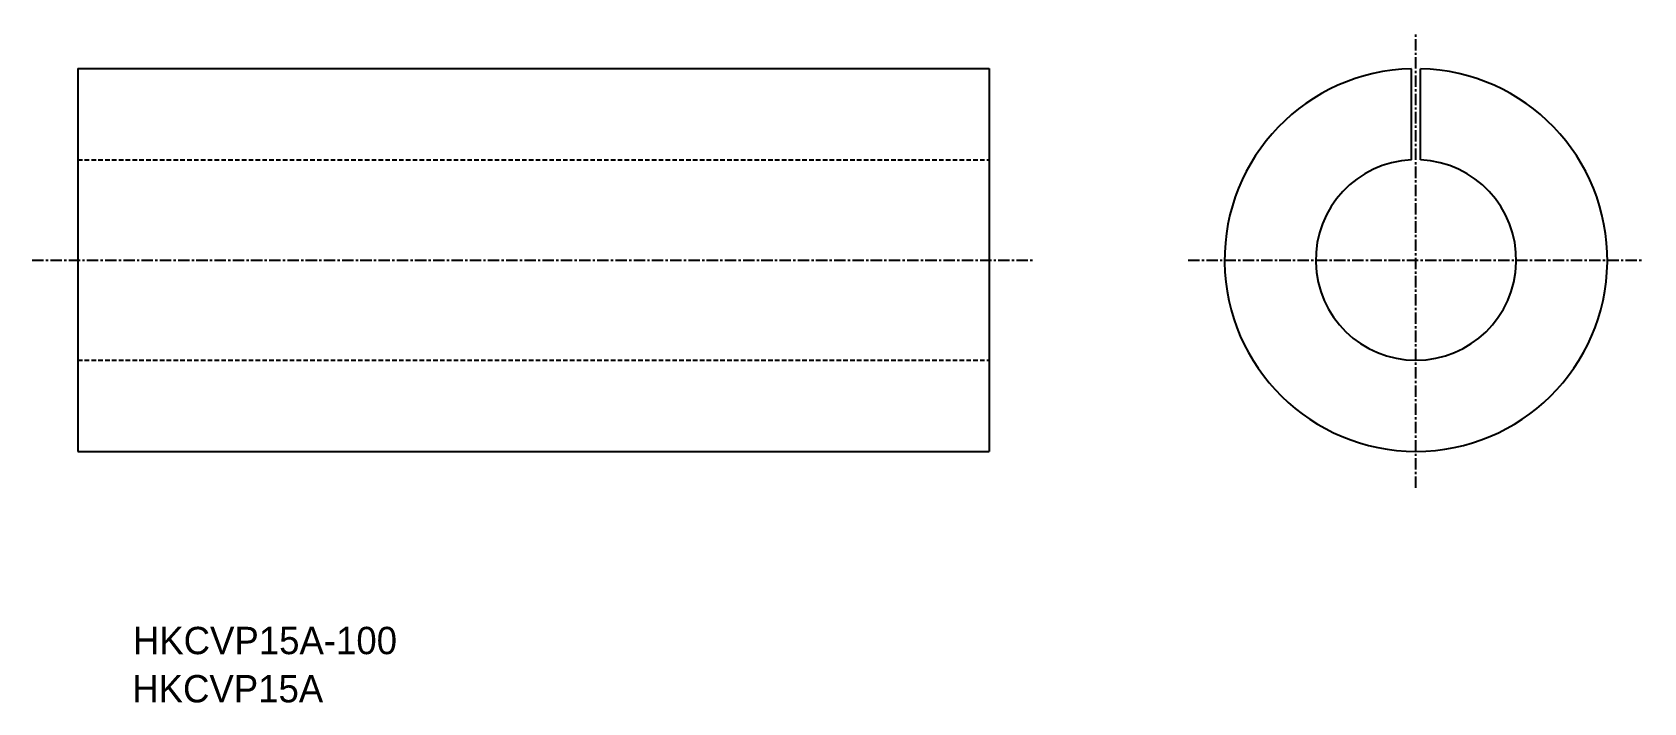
# Model space of a CAD drawing. Extents: x 27 to 204, y 44 to 118.
import ezdxf

# ---------------------------------------------------------------- set-up
doc = ezdxf.new("R2010")
doc.units = 0
doc.linetypes.add('CENTER', pattern=[2, 1.25, -0.25, 0.25, -0.25])
doc.linetypes.add('DASHED', pattern=[0.75, 0.5, -0.25])
doc.layers.get('0').update_dxf_attribs({"linetype": 'CONTINUOUS'})
doc.layers.add('CENTER', color=1, linetype='CENTER')

msp = doc.modelspace()

# ---------------------------------------------------------------- linework, layer by layer
at = {"color": 7, "linetype": 'CONTINUOUS'}
for p, q in [((31.67, 113.69), (131.67, 113.69)), ((31.67, 113.69), (31.67, 71.69)), ((131.67, 113.69), (131.67, 71.69)), ((178.01, 103.68), (178.01, 113.68)), ((179.01, 103.68), (179.01, 113.68)), ((31.67, 71.69), (131.67, 71.69))]:
    msp.add_line(p, q, dxfattribs=at)
at = {"color": 3, "linetype": 'DASHED'}
for p, q in [((31.67, 103.69), (131.67, 103.69)), ((31.67, 81.69), (131.67, 81.69))]:
    msp.add_line(p, q, dxfattribs=at)
at = {"color": 7, "linetype": 'CONTINUOUS'}
for radius, start, end in [(21, 91.3643, 88.6357), (11, 92.6053, 87.3947)]:
    msp.add_arc((178.51, 92.69), radius, start, end, dxfattribs=at)
at = {"layer": 'CENTER', "color": 1, "linetype": 'CENTER'}
for p, q in [((178.51, 67.69), (178.51, 117.69)), ((26.67, 92.69), (136.67, 92.69)), ((153.51, 92.69), (203.51, 92.69))]:
    msp.add_line(p, q, dxfattribs=at)

# ---------------------------------------------------------------- texts
at = {"color": 7, "linetype": 'CONTINUOUS'}
for s, p in [('HKCVP15A-100', (37.71, 49.44)), ('HKCVP15A', (37.64, 44.15))]:
    msp.add_text(s, height=3, dxfattribs=at).set_placement(p)

doc.saveas('drawing.dxf')
